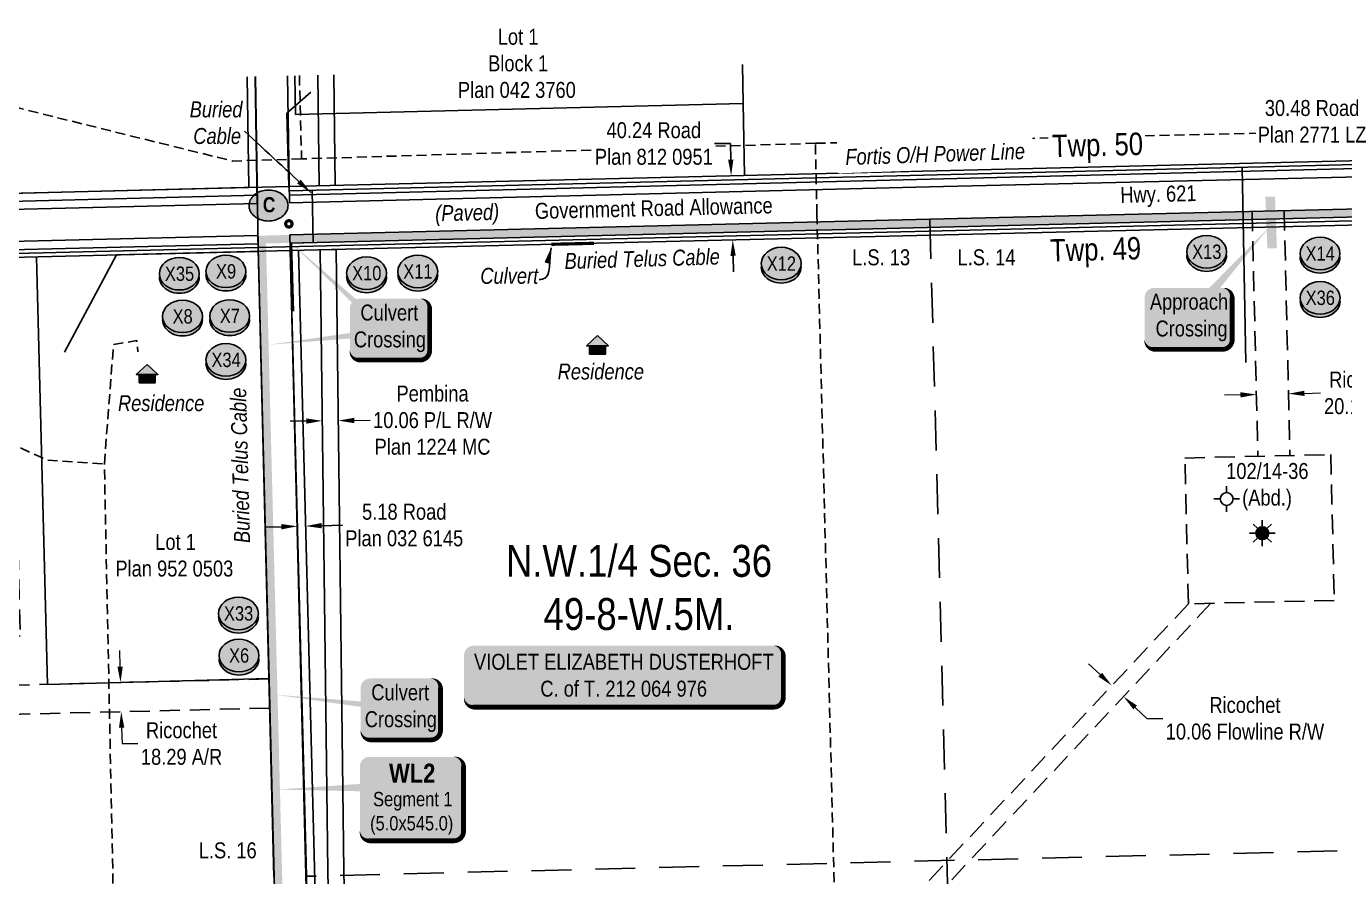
# Model space of a CAD drawing. Extents: x 629055 to 633377, y 5904225 to 5907946.
# Drawn here: x 629869 to 630695, y 5904749 to 5905281 of the extents above; entities that cross this region are included whole.
import ezdxf
from ezdxf.enums import TextEntityAlignment as Align

# ---------------------------------------------------------------- set-up
doc = ezdxf.new("R2010")
doc.units = 0
doc.header["$LTSCALE"] = 5
for name, pattern in [('foc-ACCESSROAD', [3.75, 2.5, -1.25]), ('foc-FLOWLINE', [3.75, 2.5, -1.25]), ('foc-LSD', [8, 5, -3]), ('UG_PIPE', [1.875, 1.25, -0.625])]:
    doc.linetypes.add(name, pattern=pattern)
for name, color, linetype in [('AS-CABLE', 224, 'foc-CABLE'), ('AS-OWNER', 7, 'Continuous'), ('AS-PIPE-UG', 44, 'UG_PIPE'), ('AS-POWER', 104, 'foc-POWER'), ('AS-POWER-T', 104, 'Continuous'), ('AS-RESIDENCE', 14, 'Continuous'), ('AS-ROADS', 254, 'Continuous'), ('AS-TELEPHONE-T', 224, 'Continuous'), ('AS-TELUS', 224, 'foc-TEL'), ('C-SYMBOL', 7, 'Continuous'), ('CG-NOTES', 7, 'Continuous'), ('D-TXT', 6, 'Continuous'), ('F-AR', 190, 'foc-ACCESSROAD'), ('F-FLOWLINE', 190, 'foc-FLOWLINE'), ('F-RW', 190, 'Continuous'), ('F-WS', 190, 'foc-ACCESSROAD'), ('F-WS-S', 190, 'Continuous'), ('L-ROAD-T', 7, 'Continuous'), ('L-SEC', 7, 'Continuous'), ('L-SECTION-LSD', 7, 'foc-LSD'), ('L-TITLEDB', 4, 'Continuous'), ('L-TITLEDB-T', 4, 'Continuous'), ('P-CROSSINGS', 250, 'Continuous'), ('T-WATER-T', 170, 'Continuous')]:
    doc.layers.add(name, color=color, linetype=linetype)
for name, color, linetype, lineweight in [('AS-GENERAL', 48, 'Continuous', 18), ('F-AR-T', 190, 'Continuous', 9), ('F-FLOWLINE-T', 190, 'Continuous', 9), ('F-RW-T', 190, 'Continuous', 9), ('F-WS-T', 190, 'Continuous', 9), ('T-TEXT', 48, 'Continuous', 18)]:
    doc.layers.add(name, color=color, linetype=linetype, lineweight=lineweight)
doc.layers.add('P-PROPOSED-WL3', color=92, linetype='Continuous', true_color=0x00bd00)
doc.layers.add('P-PROPOSED-WL4', color=7, linetype='Continuous', true_color=0x5b5bc8)
doc.styles.add('100L', font='ARIALN.TTF', dxfattribs={"height": 11})
doc.styles.add('175L', font='ARIALN.TTF', dxfattribs={"height": 20})
doc.styles.add('80', font='ARIALN.TTF', dxfattribs={"height": 10})
doc.styles.add('80CG', font='ARIALN.TTF', dxfattribs={"height": 10})
doc.styles.add('80L', font='ARIALN.TTF', dxfattribs={"height": 10})
doc.styles.add('80LS', font='ARIALNI.TTF', dxfattribs={"height": 10})
doc.styles.add('BOLD', font='ARIALNB.TTF')
doc.styles.add('Crossing', font='ARIALN.TTF', dxfattribs={"height": 10})
doc.styles.add('foc-LtypeFont', font='ARIALN.TTF', dxfattribs={"height": 7.35})
doc.linetypes.add('foc-CABLE', pattern='A,2,-1,["C",foc-LtypeFont,S=0.2,R=0,X=-0.625,Y=-0.75],-1.24,8', length=12.24)
doc.linetypes.add('foc-POWER', pattern='A,6,-1,["P",foc-LtypeFont,S=0.2,R=0,X=-0.625,Y=-0.75],-1.24,4', length=12.24)
doc.linetypes.add('foc-POWER-NOLINE', pattern='A,0,-4,["P",foc-LtypeFont,S=0.2,R=0,X=-0.625,Y=-0.75],-8.24', length=12.24)
doc.linetypes.add('foc-TEL', pattern='A,2,-1,["T",foc-LtypeFont,S=0.2,R=0,X=-0.425,Y=-0.75],-1.24,8', length=12.24)
doc.dimstyles.new('Compass 5 000', dxfattribs={"dimscale": 5, "dimtxt": 9, "dimasz": 2, "dimexe": 0.2, "dimexo": 0.0625, "dimgap": 0.5, "dimtad": 0, "dimtih": 1, "dimtoh": 1, "dimzin": 0, "dimdsep": 46, "dimtxsty": '80CG', "dimcen": 0.1, "dimse1": 1, "dimse2": 1, "dimclrd": 256, "dimclrt": 256, "dimaunit": 1, "dimadec": 4, "dimazin": 0, "dimtfac": 0.06, "dimtofl": 0, "dimtmove": 0, "dimatfit": 1, "dimfxl": 0.2, "dimtolj": 1, "dimtzin": 0, "dimlwd": -1, "dimarcsym": 0})

# ---------------------------------------------------------------- blocks, each defined once
blk = doc.blocks.new('label_road_paved')
at = {"layer": 'L-ROAD-T', "style": '80L'}
blk.add_text('Government Road Allowance', height=10, dxfattribs=at).set_placement((0, 0), align=Align.MIDDLE_CENTER)
at = {"layer": 'T-TEXT', "style": '80LS'}
blk.add_text('(Paved)', height=10, dxfattribs=at).set_placement((-116.94, 0), align=Align.MIDDLE_CENTER)
blk = doc.blocks.new('res_occ')
for points in [[(0.1, 0.89), (-1.26, -0.37), (1.46, -0.37)], [(-0.9, -1.43), (1.1, -1.43), (1.1, -0.37), (-0.9, -0.37)]]:
    blk.add_hatch(color=14).paths.add_polyline_path(points)
at = {"color": 14}
for points in [[(0.1, 0.89), (-1.26, -0.37), (1.46, -0.37)], [(-0.9, -1.43), (1.1, -1.43), (1.1, -0.37), (-0.9, -0.37)]]:
    blk.add_lwpolyline(points, close=True, dxfattribs=at)
blk = doc.blocks.new('*D683')
at = {"layer": 'F-FLOWLINE-T', "transparency": 16777216}
for p, q in [((630541.71, 5904875.22), (630534.42, 5904882.06)), ((630563.64, 5904854.66), (630570.94, 5904847.82)), ((630570.94, 5904847.82), (630580.94, 5904847.82))]:
    blk.add_line(p, q, dxfattribs=at)
for points in [[(630542.85, 5904876.43), (630540.58, 5904874), (630549.01, 5904868.38)], [(630564.78, 5904855.88), (630562.5, 5904853.44), (630556.35, 5904861.5)]]:
    blk.add_solid(points, dxfattribs=at)
at = {"layer": 'F-FLOWLINE-T', "transparency": 16777216, "insert": (630632.43, 5904847.82), "char_height": 10, "attachment_point": 5, "style": '80CG'}
blk.add_mtext('\\A1;Ricochet\\P10.06 Flowline R/W', dxfattribs=at)
blk = doc.blocks.new('*D684')
at = {"layer": 'F-AR-T', "transparency": 16777216}
for p, q in [((630629.62, 5905050.53), (630619.62, 5905050.29)), ((630669.72, 5905051.48), (630679.72, 5905051.72))]:
    blk.add_line(p, q, dxfattribs=at)
for points in [[(630629.58, 5905052.19), (630629.66, 5905048.86), (630639.61, 5905050.76)], [(630669.68, 5905053.15), (630669.76, 5905049.81), (630659.72, 5905051.24)]]:
    blk.add_solid(points, dxfattribs=at)
at = {"layer": 'F-AR-T', "transparency": 16777216, "insert": (630707.45, 5905051.72), "char_height": 10, "attachment_point": 5, "style": '80CG'}
blk.add_mtext('\\A1;Ricochet\\P20.12 A/R', dxfattribs=at)
blk = doc.blocks.new('GAS')
h = blk.add_hatch(color=255)
h.dxf.hatch_style = 1
edge = h.paths.add_edge_path()
edge.add_arc((0, 0), 0.9, 0, 360)
for p, q in [((-0.81, 0), (-1.62, 0)), ((-0.57, 0.57), (-1.14, 1.14)), ((0, 0.81), (0, 1.62)), ((0.57, 0.57), (1.14, 1.14)), ((1.62, 0), (0.81, 0)), ((-0.57, -0.57), (-1.14, -1.14)), ((0, -0.81), (0, -1.62)), ((1.14, -1.14), (0.57, -0.57))]:
    blk.add_line(p, q)
blk.add_circle((0, 0), 0.8)
blk = doc.blocks.new('GABD')
for p, q in [((-0.81, 0), (-1.62, 0)), ((0, 0.81), (0, 1.62)), ((1.62, 0), (0.81, 0)), ((0, -0.81), (0, -1.62))]:
    blk.add_line(p, q)
blk.add_circle((0, 0), 0.8)
blk = doc.blocks.new('*U693')
h = blk.add_hatch(color=59)
edge = h.paths.add_edge_path()
edge.add_line((-94, -20), (94, -20))
edge.add_arc((94, -14), 6, 270, 360)
edge.add_line((100, -14), (100, 12.5))
edge.add_arc((94, 12.5), 6, 0, 90)
edge.add_line((94, 18.5), (-94, 18.5))
edge.add_arc((-94, 12.5), 6, 90, 180)
edge.add_line((-100, 12.5), (-100, -14))
edge.add_arc((-94, -14), 6, 180, 270)
at = {"color": 1, "flags": 128}
blk.add_lwpolyline([(-94, -20, 3, 3, 0), (94, -20, 3, 3, 0.414214), (100, -14, 3, 3, 0), (100, 12.5, 3, 0, 0.414214), (94, 18.5, 0, 0, 0), (-94, 18.5, 0, 0, 0.414214), (-100, 12.5, 0, 0, 0), (-100, -14, 0, 3, 0.414214)], format="xyseb", close=True, dxfattribs=at)
blk.add_lwpolyline([(-46.43, -11.73, 0, 7.5, 0), (0, 0, 0, 0, 0)], format="xyseb", dxfattribs=at)
at = {"color": 1, "style": '80'}
blk.add_attdef('ENTER_TEXT_001', (-35.99, -5), '', height=10, dxfattribs=at)
blk = doc.blocks.new('*D686')
at = {"layer": 'F-RW-T', "transparency": 16777216}
for p, q in [((630044.31, 5905034.13), (630034.31, 5905034)), ((630074.34, 5905034.5), (630084.34, 5905034.63))]:
    blk.add_line(p, q, dxfattribs=at)
for points in [[(630044.29, 5905035.79), (630044.33, 5905032.46), (630054.31, 5905034.25)], [(630074.32, 5905036.17), (630074.36, 5905032.84), (630064.34, 5905034.38)]]:
    blk.add_solid(points, dxfattribs=at)
at = {"layer": 'F-RW-T', "transparency": 16777216, "insert": (630123.42, 5905034.63), "char_height": 10, "attachment_point": 5, "style": '80CG'}
blk.add_mtext('\\A1;Pembina\\P10.06 P/L R/W\\PPlan 1224 MC', dxfattribs=at)
blk = doc.blocks.new('*D688')
at = {"layer": 'L-TITLEDB-T', "transparency": 16777216}
for p, q in [((630028.74, 5904967.92), (630018.74, 5904967.66)), ((630053.9, 5904968.57), (630066.92, 5904968.91))]:
    blk.add_line(p, q, dxfattribs=at)
for points in [[(630028.7, 5904969.59), (630028.78, 5904966.25), (630038.74, 5904968.18)], [(630053.85, 5904970.24), (630053.94, 5904966.91), (630043.9, 5904968.31)]]:
    blk.add_solid(points, dxfattribs=at)
at = {"layer": 'L-TITLEDB-T', "transparency": 16777216, "insert": (630105.69, 5904968.91), "char_height": 10, "attachment_point": 5, "style": '80CG'}
blk.add_mtext('\\A1;5.18 Road \\PPlan 032 6145', dxfattribs=at)
blk = doc.blocks.new('*D691')
at = {"layer": 'L-TITLEDB-T', "transparency": 16777216}
for p, q in [((630720.5, 5905221.89), (630710.5, 5905221.89)), ((630720.97, 5905202.81), (630720.5, 5905221.89)), ((630722.22, 5905152.53), (630722.47, 5905142.54))]:
    blk.add_line(p, q, dxfattribs=at)
for points in [[(630722.64, 5905202.85), (630719.3, 5905202.77), (630721.22, 5905192.82)], [(630723.88, 5905152.58), (630720.55, 5905152.49), (630721.97, 5905162.53)]]:
    blk.add_solid(points, dxfattribs=at)
at = {"layer": 'L-TITLEDB-T', "transparency": 16777216, "insert": (630674.5, 5905221.89), "char_height": 10, "attachment_point": 5, "style": '80CG', "bg_fill": 3, "box_fill_scale": 1.1, "bg_fill_color": 256, "bg_fill_true_color": 13158600, "bg_fill_transparency": 0}
blk.add_mtext('\\A1;30.48 Road \\PPlan 2771 LZ', dxfattribs=at)
blk = doc.blocks.new('*D692')
at = {"layer": 'L-TITLEDB-T', "transparency": 16777216}
for p, q in [((630310.01, 5905207.99), (630300.01, 5905207.99)), ((630310.26, 5905197.99), (630310.01, 5905207.99)), ((630311.74, 5905137.67), (630311.99, 5905127.67))]:
    blk.add_line(p, q, dxfattribs=at)
for points in [[(630311.92, 5905198.03), (630308.59, 5905197.95), (630310.5, 5905187.99)], [(630313.41, 5905137.71), (630310.08, 5905137.63), (630311.5, 5905147.67)]]:
    blk.add_solid(points, dxfattribs=at)
at = {"layer": 'L-TITLEDB-T', "transparency": 16777216, "insert": (630262.06, 5905207.99), "char_height": 10, "attachment_point": 5, "style": '80CG', "bg_fill": 3, "box_fill_scale": 1.1, "bg_fill_color": 256, "bg_fill_true_color": 13158600, "bg_fill_transparency": 0}
blk.add_mtext('\\A1;40.24 Road\\PPlan 812 0951', dxfattribs=at)
blk = doc.blocks.new('*D697')
at = {"layer": 'F-AR-T', "transparency": 16777216}
for p, q in [((629927.66, 5904880.26), (629927.41, 5904890.26)), ((629928.61, 5904841.99), (629928.86, 5904831.99)), ((629928.86, 5904831.99), (629938.86, 5904831.99))]:
    blk.add_line(p, q, dxfattribs=at)
for points in [[(629929.33, 5904880.3), (629925.99, 5904880.22), (629927.91, 5904870.26)], [(629930.28, 5904842.03), (629926.95, 5904841.95), (629928.37, 5904851.98)]]:
    blk.add_solid(points, dxfattribs=at)
at = {"layer": 'F-AR-T', "transparency": 16777216, "insert": (629966.15, 5904831.99), "char_height": 10, "attachment_point": 5, "style": '80CG'}
blk.add_mtext('\\A1;Ricochet\\P18.29 A/R', dxfattribs=at)
blk = doc.blocks.new('*U709')
h = blk.add_hatch(color=254)
edge = h.paths.add_edge_path()
edge.add_line((-26.5, -34.12), (26.5, -34.12))
edge.add_arc((26.5, -28.12), 6, 270, 360)
edge.add_line((32.5, -28.12), (32.5, 12.5))
edge.add_arc((26.5, 12.5), 6, 0, 90)
edge.add_line((26.5, 18.5), (-26.5, 18.5))
edge.add_arc((-26.5, 12.5), 6, 90, 180)
edge.add_line((-32.5, 12.5), (-32.5, -28.12))
edge.add_arc((-26.5, -28.12), 6, 180, 270)
at = {"layer": 'P-PROPOSED-WL4', "flags": 128}
blk.add_lwpolyline([(-26.5, -34.12, 3, 3, 0), (26.5, -34.12, 3, 3, 0.414214), (32.5, -28.12, 3, 3, 0), (32.5, 12.5, 3, 0, 0.414214), (26.5, 18.5, 0, 0, 0), (-26.5, 18.5, 0, 0, 0.414214), (-32.5, 12.5, 0, 0, 0), (-32.5, -28.12, 0, 3, 0.414214)], format="xyseb", close=True, dxfattribs=at)
blk.add_lwpolyline([(-84.28, -2.03, 0, 7.5, 0), (0, 0, 0, 0, 0)], format="xyseb", dxfattribs=at)
at = {"layer": 'P-PROPOSED-WL4'}
for tag, p, height, style in [('TEMP_AREA_W1_001', (-9.21, 2.24), 12, 'BOLD'), ('ENTER_TEXT_001', (-30.66, -12.47), 9, '80')]:
    blk.add_attdef(tag, p, '', height=height, dxfattribs=dict(at, style=style))
blk = doc.blocks.new('AA')
at = {"const_width": 4}
blk.add_lwpolyline([(-1, 0, 1), (1, 0, 1)], format="xyb", close=True, dxfattribs=at)
blk.add_circle((0, 0), 2)
blk = doc.blocks.new('Route_Letters')
h = blk.add_hatch(color=255)
h.dxf.hatch_style = 1
edge = h.paths.add_edge_path()
edge.add_ellipse((-0.12, 0.46), major_axis=(-11.97, 0), ratio=0.789318, start_angle=0, end_angle=360)
at = {"color": 5}
blk.add_open_spline([(-12.34, 0.46), (-12.34, -0.25), (-12.24, -0.97), (-11.72, -2.79), (-11.14, -3.88), (-9.56, -5.81), (-8.54, -6.66), (-6.22, -8.02), (-4.9, -8.54), (-2.12, -9.17), (-0.66, -9.3), (2.22, -9.13), (3.64, -8.84), (6.27, -7.89), (7.48, -7.22), (9.54, -5.6), (10.38, -4.64), (11.6, -2.54), (11.97, -1.4), (12.18, 0.91), (12.02, 2.08), (11.2, 4.3), (10.54, 5.35), (8.8, 7.2), (7.72, 7.99), (5.29, 9.24), (3.93, 9.68), (1.11, 10.18), (-0.35, 10.23), (-3.22, 9.91), (-4.61, 9.55), (-7.16, 8.47), (-8.32, 7.75), (-10.24, 6.02), (-11, 5.02), (-12.05, 2.86), (-12.32, 1.7), (-12.34, 0.52), (-12.34, 0.49), (-12.34, 0.46)], degree=3, knots=[0, 0, 0, 0, 0.219529, 0.219529, 0.575727, 0.575727, 0.931924, 0.931924, 1.288121, 1.288121, 1.644318, 1.644318, 2.000515, 2.000515, 2.356712, 2.356712, 2.712909, 2.712909, 3.069107, 3.069107, 3.425304, 3.425304, 3.781501, 3.781501, 4.137698, 4.137698, 4.493895, 4.493895, 4.850092, 4.850092, 5.20629, 5.20629, 5.562487, 5.562487, 5.918684, 5.918684, 6.274881, 6.274881, 6.283185, 6.283185, 6.283185, 6.283185], dxfattribs=at)
at = {"color": 14, "style": 'BOLD'}
blk.add_attdef('A', text='', height=9.5, dxfattribs=at).set_placement((0.22, 0.98), align=Align.MIDDLE)
blk = doc.blocks.new('xing2')
h = blk.add_hatch(color=50)
h.dxf.hatch_style = 1
edge = h.paths.add_edge_path()
edge.add_ellipse((0, 0), major_axis=(-12.5, 0), ratio=0.816297, start_angle=0, end_angle=360)
h = blk.add_hatch(color=250)
h.dxf.hatch_style = 1
edge = h.paths.add_edge_path()
edge.add_ellipse((0, -2.05), major_axis=(-12.5, 0), ratio=0.816297, start_angle=0, end_angle=180)
edge.add_line((12.5, -2.05), (12.5, 0))
edge.add_ellipse((0, 0), major_axis=(-12.5, 0), ratio=0.816297, start_angle=0, end_angle=180, ccw=False)
edge.add_line((-12.5, 0), (-12.5, -2.05))
at = {"color": 250}
blk.add_ellipse((0, 0), major_axis=(-12.5, 0), ratio=0.816297, dxfattribs=at)
blk.add_ellipse((0, -2.05), major_axis=(-12.5, 0), ratio=0.816297, start_param=0, end_param=3.141593, dxfattribs=at)
at = {"color": 250, "style": 'Crossing'}
blk.add_attdef('CROSSING', text='', height=9, dxfattribs=at).set_placement((0.09, 0.02), align=Align.MIDDLE_CENTER)
at = {"color": 250, "style": 'Crossing', "flags": 1}
for tag, p in [('OWNER', (0.09, -12.49)), ('DESCRIPTION', (0.09, -25.77)), ('LOCATION', (0.09, -39.3)), ('DWG_REF', (0.09, -52.84))]:
    blk.add_attdef(tag, text='', height=9, dxfattribs=at).set_placement(p, align=Align.MIDDLE_CENTER)
blk = doc.blocks.new('*U773')
h = blk.add_hatch(color=59)
edge = h.paths.add_edge_path()
edge.add_line((-21.5, -20), (21.5, -20))
edge.add_arc((21.5, -14), 6, 270, 360)
edge.add_line((27.5, -14), (27.5, 12.5))
edge.add_arc((21.5, 12.5), 6, 0, 90)
edge.add_line((21.5, 18.5), (-21.5, 18.5))
edge.add_arc((-21.5, 12.5), 6, 90, 180)
edge.add_line((-27.5, 12.5), (-27.5, -14))
edge.add_arc((-21.5, -14), 6, 180, 270)
at = {"color": 1, "flags": 128}
blk.add_lwpolyline([(50.8, 56.67, 0, 7.5, 0), (0, 0, 0, 0, 0)], format="xyseb", dxfattribs=at)
blk.add_lwpolyline([(-21.5, -20, 3, 3, 0), (21.5, -20, 3, 3, 0.414214), (27.5, -14, 3, 3, 0), (27.5, 12.5, 3, 0, 0.414214), (21.5, 18.5, 0, 0, 0), (-21.5, 18.5, 0, 0, 0.414214), (-27.5, 12.5, 0, 0, 0), (-27.5, -14, 0, 3, 0.414214)], format="xyseb", close=True, dxfattribs=at)
at = {"color": 1, "style": '80'}
blk.add_attdef('ENTER_TEXT_001', (-35.99, -5), '', height=10, dxfattribs=at)
blk = doc.blocks.new('*U772')
h = blk.add_hatch(color=254)
edge = h.paths.add_edge_path()
edge.add_line((-19, -20), (19, -20))
edge.add_arc((19, -14), 6, 270, 360)
edge.add_line((25, -14), (25, 12.5))
edge.add_arc((19, 12.5), 6, 0, 90)
edge.add_line((19, 18.5), (-19, 18.5))
edge.add_arc((-19, 12.5), 6, 90, 180)
edge.add_line((-25, 12.5), (-25, -14))
edge.add_arc((-19, -14), 6, 180, 270)
at = {"color": 160, "flags": 128}
blk.add_lwpolyline([(-19, -20, 3, 3, 0), (19, -20, 3, 3, 0.414214), (25, -14, 3, 3, 0), (25, 12.5, 3, 0, 0.414214), (19, 18.5, 0, 0, 0), (-19, 18.5, 0, 0, 0.414214), (-25, 12.5, 0, 0, 0), (-25, -14, 0, 3, 0.414214)], format="xyseb", close=True, dxfattribs=at)
at = {"color": 160, "style": '80'}
blk.add_attdef('ENTER_TEXT_001', (-26.85, -4.92), '', height=10, dxfattribs=at)

msp = doc.modelspace()

# ---------------------------------------------------------------- linework, layer by layer
at = {"layer": 'AS-CABLE', "flags": 128}
msp.add_lwpolyline([(630036.205, 5905103.07), (630034.96, 5905145.61), (630048.634, 5905145.948), (630048.063, 5905178.653)], dxfattribs=at)
at = {"layer": 'AS-GENERAL', "const_width": 1.999, "flags": 128}
msp.add_lwpolyline([(630224.563, 5905145.511), (630197.9, 5905144.873)], dxfattribs=at)
at = {"layer": 'AS-PIPE-UG'}
for p, q in [((630363.291, 5905208.207), (630752.711, 5905216.974)), ((630363.291, 5905208.207), (630041.37, 5905198.398)), ((630364.26, 5905163.746), (630363.291, 5905208.207))]:
    msp.add_line(p, q, dxfattribs=at)
at = {"layer": 'AS-PIPE-UG', "flags": 128}
for points in [[(630039.995, 5905250.609), (630041.37, 5905198.398)], [(630041.37, 5905198.398), (629998.191, 5905197.046), (629805.251, 5905244.818)], [(629917.793, 5905007.305), (629923.523, 5905082.168), (629938.132, 5905084.501), (629938.796, 5905077.427)], [(629493.993, 5905063.05), (629493.186, 5905033.773), (629498.625, 5905024.792), (629540.12, 5905045.02), (629576.631, 5905065.025), (629639.04, 5905067.019), (629797.953, 5905064.349), (629855.898, 5905021.467), (629881.946, 5905009.647), (629917.793, 5905007.305)], [(630001.833, 5904355.217), (629931.192, 5904355.78), (629917.793, 5905007.305)]]:
    msp.add_lwpolyline(points, dxfattribs=at)
at = {"layer": 'AS-POWER'}
msp.add_line((630633.03, 5905070.906), (630630.603, 5905193.046), dxfattribs=at)
at = {"layer": 'AS-POWER', "linetype": 'foc-POWER-NOLINE', "flags": 128}
for points in [[(629110.385, 5905158.025), (630033.465, 5905181.165), (630032.149, 5905227.026), (630047.176, 5905240.16)], [(630049.508, 5904533.529), (630034.25, 5905140.952)]]:
    msp.add_lwpolyline(points, dxfattribs=at)
at = {"layer": 'AS-POWER', "flags": 128}
for points in [[(630033.659, 5905178.297), (631658.128, 5905218.434), (631662.598, 5905220.795)], [(629892.856, 5905077.288), (629925.341, 5905138.235), (630034.25, 5905140.952)]]:
    msp.add_lwpolyline(points, dxfattribs=at)
at = {"layer": 'AS-ROADS', "const_width": 5.998, "flags": 128}
msp.add_lwpolyline([(630648.26, 5905174.745), (630649.452, 5905142.349)], dxfattribs=at)
at = {"layer": 'AS-TELUS', "flags": 128}
for points in [[(629111.379, 5905120.445), (630014.127, 5905142.861), (630012.447, 5905249.93)], [(630014.127, 5905142.861), (631633.864, 5905182.378)]]:
    msp.add_lwpolyline(points, dxfattribs=at)
at = {"layer": 'F-AR'}
for p, q in [((630636.888, 5905165.519), (630640.534, 5905012.052)), ((630656.995, 5905165.997), (630660.641, 5905012.529))]:
    msp.add_line(p, q, dxfattribs=at)
msp.add_lwpolyline([(630020.86, 5904872.583), (629847.526, 5904868.255), (629838.164, 5904877.162), (629837.622, 5904898.901)], dxfattribs=at)
at = {"layer": 'F-FLOWLINE'}
for p, q in [((630597.012, 5904919.581), (630310.592, 5904614.059)), ((630611.111, 5904919.916), (630310.937, 5904599.723))]:
    msp.add_line(p, q, dxfattribs=at)
at = {"layer": 'F-RW'}
for p, q in [((630052.444, 5905181.621), (630051.568, 5905250.895)), ((630062.475, 5905181.862), (630061.601, 5905251.142))]:
    msp.add_line(p, q, dxfattribs=at)
at = {"layer": 'F-RW', "flags": 128}
msp.add_lwpolyline([(630076.367, 5904247.96), (630072.211, 5904399.113), (630063.652, 5904469.806), (630057.873, 5904752.032), (630052.952, 5905141.42), (630062.983, 5905141.669), (630067.901, 5904752.217), (630073.775, 5904470.595), (630082.348, 5904399.839), (630086.337, 5904248.22)], dxfattribs=at)
at = {"layer": 'F-WS'}
msp.add_lwpolyline([(630686.226, 5905013.137), (630688.397, 5904921.752), (630597.012, 5904919.581), (630594.841, 5905010.966)], close=True, dxfattribs=at)
msp.add_lwpolyline([(630021.317, 5904854.304), (629820.569, 5904849.293), (629819.344, 5904898.444), (629773.653, 5904897.304), (629771.376, 5904988.686), (629862.758, 5904990.967), (629865.035, 5904899.585), (629837.622, 5904898.901)], dxfattribs=at)
at = {"layer": 'L-SEC'}
for p, q in [((630012.268, 5905249.925), (630013.542, 5905170.521)), ((630033.732, 5905170.915), (630032.44, 5905250.423)), ((630836.416, 5905190.375), (630434.681, 5905180.83)), ((630434.681, 5905180.83), (630033.732, 5905170.915)), ((630013.542, 5905170.521), (629611.525, 5905160.676)), ((630435.04, 5905160.723), (630836.848, 5905170.269)), ((630034.034, 5905150.775), (630435.04, 5905160.723)), ((629611.87, 5905140.568), (630013.954, 5905150.372)), ((630013.954, 5905150.372), (630023.971, 5904748.392)), ((630044.466, 5904748.889), (630034.034, 5905150.775)), ((630054.949, 5904346.551), (630044.466, 5904748.889))]:
    msp.add_line(p, q, dxfattribs=at)
at = {"layer": 'L-SECTION-LSD'}
for p, q in [((630435.04, 5905160.723), (630456.471, 5904356.569)), ((631649.994, 5904788.4), (630044.466, 5904748.889))]:
    msp.add_line(p, q, dxfattribs=at)
at = {"layer": 'L-TITLEDB'}
for p, q in [((630317.537, 5905257.457), (630318.033, 5905233.15)), ((630008.365, 5905180.596), (630007.295, 5905249.802)), ((630037.52, 5905226.293), (630037.173, 5905250.54)), ((630318.033, 5905233.15), (630037.52, 5905226.293)), ((630318.961, 5905188.203), (630318.033, 5905233.15)), ((630013.439, 5905175.623), (629110.51, 5905153.271)), ((630013.332, 5905180.721), (629210.27, 5905160.436)), ((630014.082, 5905145.268), (629211.228, 5905125.14)), ((630014.173, 5905140.453), (629211.329, 5905120.41)), ((630039.419, 5905141.081), (630062.689, 5904247.604)), ((629875.21, 5905136.999), (629882.219, 5904869.086)), ((629882.219, 5904869.086), (630020.708, 5904872.719))]:
    msp.add_line(p, q, dxfattribs=at)
at = {"layer": 'L-TITLEDB', "flags": 128}
for points in [[(631637.914, 5905220.779), (630836.2, 5905200.446), (630033.465, 5905181.165)], [(631637.923, 5905215.898), (630836.303, 5905195.671), (630033.831, 5905175.76)], [(631638.888, 5905185.114), (630034.181, 5905145.591)], [(631639.027, 5905180.236), (630837.118, 5905160.186), (630034.25, 5905140.952)]]:
    msp.add_lwpolyline(points, dxfattribs=at)
at = {"layer": 'T-WATER-T', "color": 160, "flags": 128}
for points in [[(630034.708, 5905145.884, 0, 4.996, 0), (630095.037, 5905090.145, 0, 0, 0)], [(630020.623, 5905081.922, 0, 4.996, 0), (630095.037, 5905090.145, 0, 0, 0)], [(630024.83, 5904862.675, 0, 4.996, 0), (630103.6, 5904853.928, 0, 0, 0)]]:
    msp.add_lwpolyline(points, format="xyseb", dxfattribs=at)

# ---------------------------------------------------------------- block references
at = {"layer": 'AS-OWNER'}
ref = msp.add_blockref('*U693', (630243.186, 5904874.856), dxfattribs=dict(at, xscale=0.9998815561619957, yscale=0.9998815561619957, zscale=0.9998815561619957))
ref.add_attrib('ENTER_TEXT_001', 'VIOLET ELIZABETH DUSTERHOFT', (630149.394, 5904878.274), dxfattribs={"layer": '0', "color": 1, "height": 9.99882, "style": '80'})
ref.add_attrib('ENTER_TEXT_002', 'C. of T. 212 064 976', (630190.961, 5904861.432), dxfattribs={"layer": '0', "color": 1, "height": 9.99882, "style": '80'})
at = {"layer": 'AS-RESIDENCE', "xscale": 5, "yscale": 5, "zscale": 5}
for p in [(630226.264, 5905083.187), (629944.038, 5905065.162)]:
    msp.add_blockref('res_occ', p, dxfattribs=at)
at = {"layer": 'CG-NOTES', "color": 1, "xscale": 0.999678, "yscale": 0.999678, "zscale": 0.999678}
msp.add_blockref('Route_Letters', (630020.772, 5905168.715), dxfattribs=at).add_auto_attribs({'A': 'C'})
msp.add_blockref('AA', (630033.41, 5905157.689), dxfattribs=at)
at = {"layer": 'CG-NOTES'}
ref = msp.add_blockref('*U773', (630596.992, 5905099.055), dxfattribs=dict(at, xscale=0.9985864362922464, yscale=0.9985864362922464, zscale=0.9985864362922464))
ref.add_attrib('ENTER_TEXT_001', 'Approach', (630572.903, 5905103.94), dxfattribs={"layer": '0', "color": 1, "height": 9.9859, "style": '80'})
ref.add_attrib('ENTER_TEXT_002', ' Crossing', (630573.23, 5905087.12), dxfattribs={"layer": '0', "color": 1, "height": 9.9859, "style": '80'})
ref = msp.add_blockref('*U772', (630096.594, 5905092.331), dxfattribs=dict(at, xscale=0.999808974975723, yscale=0.999808974975723, zscale=0.999808974975723))
ref.add_attrib('ENTER_TEXT_001', 'Culvert', (630078.217, 5905097.133), dxfattribs={"layer": '0', "color": 160, "height": 9.9981, "style": '80'})
ref.add_attrib('ENTER_TEXT_002', 'Crossing', (630074.122, 5905080.292), dxfattribs={"layer": '0', "color": 160, "height": 9.9981, "style": '80'})
ref = msp.add_blockref('*U772', (630103.416, 5904854.323), dxfattribs=dict(at, xscale=0.999808974975723, yscale=0.999808974975723, zscale=0.999808974975723))
ref.add_attrib('ENTER_TEXT_001', 'Culvert', (630085.04, 5904859.125), dxfattribs={"layer": '0', "color": 160, "height": 9.9981, "style": '80'})
ref.add_attrib('ENTER_TEXT_002', 'Crossing', (630080.945, 5904842.284), dxfattribs={"layer": '0', "color": 160, "height": 9.9981, "style": '80'})
at = {"layer": 'F-WS-S', "color": 6, "xscale": 4.99839, "yscale": 4.99839, "zscale": 4.99839}
for name, p in [('GABD', (630620.957, 5904985.286)), ('GAS', (630643.294, 5904963.859))]:
    msp.add_blockref(name, p, dxfattribs=at)
at = {"layer": 'P-CROSSINGS', "color": 6, "xscale": 0.999678, "yscale": 0.999678, "zscale": 0.999678}
for p, values in [((630608.421, 5905140.192), {'CROSSING': 'X13'}), ((630341.875, 5905132.798), {'CROSSING': 'X12'}), ((629964.79, 5905126.448), {'CROSSING': 'X35'}), ((629993.945, 5905127.917), {'CROSSING': 'X9'}), ((630082.103, 5905126.786), {'CROSSING': 'X10'}), ((630114.161, 5905127.869), {'CROSSING': 'X11'}), ((630679.534, 5905111.33), {'CROSSING': 'X36'}), ((629966.758, 5905099.716), {'CROSSING': 'X8'}), ((629996.332, 5905099.948), {'CROSSING': 'X7'}), ((629993.964, 5905072.451), {'CROSSING': 'X34'}), ((630001.802, 5904913.55), {'CROSSING': 'X33'}), ((630002.129, 5904887.203), {'CROSSING': 'X6'})]:
    msp.add_blockref('xing2', p, dxfattribs=at).add_auto_attribs(values)

# ---------------------------------------------------------------- texts
at = {"layer": 'AS-CABLE', "insert": (629969.253, 5905234.418), "char_height": 9.99678, "attachment_point": 1, "style": '100L'}
msp.add_mtext_dynamic_manual_height_columns('\\pi1.9961;{\\fArial Narrow|b0|i1|c0|p34;Buried\\P\\pi4.2805;Cable}', width=37.15334, gutter_width=55.018, heights=[0], dxfattribs=at)
at = {"layer": 'AS-RESIDENCE', "insert": (630201.36, 5905070.176), "char_height": 10, "attachment_point": 1, "style": '80L', "bg_fill": 3, "box_fill_scale": 1.15, "bg_fill_color": 256, "bg_fill_true_color": 256, "bg_fill_transparency": 0}
msp.add_mtext_dynamic_manual_height_columns('\\pi0.43893;{\\fArial Narrow|b0|i1|c0|p34;Residence}', width=54.16571, gutter_width=50.016, heights=[0], dxfattribs=at)
at = {"layer": 'C-SYMBOL', "color": 3, "insert": (630252.786, 5904956.506), "char_height": 19.99356, "width": 165.89009, "attachment_point": 2, "style": '175L'}
msp.add_mtext('N.W.1/4 Sec. 36\\P49-8-W.5M.', dxfattribs=at)
at = {"layer": 'D-TXT', "color": 3, "insert": (630510.142, 5905148.041), "char_height": 14, "attachment_point": 1, "rotation": 1.478772, "style": '80L'}
msp.add_mtext_dynamic_manual_height_columns('Twp. 49', width=101.42806, gutter_width=47.515, heights=[0], dxfattribs=at)
at = {"layer": 'F-WS-T', "insert": (630623.192, 5905007.831), "char_height": 9.99678, "attachment_point": 1, "style": '80L'}
msp.add_mtext_dynamic_manual_height_columns('\\pi-2.5095;102/14-36\\P\\pi7.4941;(Abd.)', width=44.78767, gutter_width=50.016, heights=[0], dxfattribs=at)
at = {"layer": 'L-TITLEDB-T', "insert": (630554.224, 5905180.802), "char_height": 10.0001, "attachment_point": 1, "rotation": 1.430663, "style": '80L'}
msp.add_mtext_dynamic_manual_height_columns('Hwy. 621', width=119.72473, gutter_width=50.016, heights=[0], dxfattribs=at)
at = {"layer": 'T-TEXT', "insert": (630153.364, 5905130.114), "char_height": 9.99678, "attachment_point": 1, "style": '80L'}
msp.add_mtext_dynamic_manual_height_columns('{\\fArial Narrow|b0|i1|c0|p34;Culvert}', width=36.31419, gutter_width=50, heights=[0], dxfattribs=at)

# ---------------------------------------------------------------- dimensions: what is measured, and where the dimension line sits
at = {"layer": 'F-AR-T', "color": 6}
dim = msp.add_aligned_dim(p1=(630639.566, 5905052.786), p2=(630659.674, 5905053.264), distance=-2.023, text='Ricochet\\P20.12 A/R', dimstyle='Compass 5 000', dxfattribs=at)
dim.commit()
dim.dimension.update_dxf_attribs({"geometry": '*D684', "text_midpoint": (630707.451, 5905051.717)})
at = {"layer": 'F-AR-T', "color": 5}
dim = msp.add_linear_dim(base=(629928.365, 5904851.984), p1=(629876.283, 5904868.973), p2=(629876.74, 5904850.695), angle=271.430092, text='Ricochet\\P18.29 A/R', dimstyle='Compass 5 000', dxfattribs=at)
dim.commit()
dim.dimension.update_dxf_attribs({"geometry": '*D697', "text_midpoint": (629966.146, 5904831.99), "dimtype": 161})
at = {"layer": 'F-FLOWLINE-T'}
dim = msp.add_aligned_dim(p1=(630549.827, 5904869.249), p2=(630557.163, 5904862.371), distance=-1.193, text='Ricochet\\P10.06 Flowline R/W', dimstyle='Compass 5 000', dxfattribs=at)
dim.commit()
dim.dimension.update_dxf_attribs({"geometry": '*D683', "text_midpoint": (630632.432, 5904847.821)})
at = {"layer": 'F-RW-T', "color": 2}
dim = msp.add_aligned_dim(p1=(630054.367, 5905029.457), p2=(630064.398, 5905029.583), distance=4.795, text='Pembina\\P10.06 P/L R/W\\PPlan 1224 MC', dimstyle='Compass 5 000', dxfattribs=at)
dim.commit()
dim.dimension.update_dxf_attribs({"geometry": '*D686', "text_midpoint": (630123.422, 5905034.631)})
at = {"layer": 'L-TITLEDB-T', "color": 2}
dim = msp.add_linear_dim(base=(630043.899, 5904968.313), p1=(630035.473, 5905093.997), p2=(630040.637, 5905094.13), angle=1.4855, text='5.18 Road \\PPlan 032 6145', dimstyle='Compass 5 000', dxfattribs=at)
dim.commit()
dim.dimension.update_dxf_attribs({"geometry": '*D688', "text_midpoint": (630105.691, 5904968.91), "dimtype": 161})

# ---------------------------------------------------------------- leaders
at = {"layer": 'AS-CABLE', "path_type": 1}
msp.add_leader([(630047.062, 5905177.41), (630005.691, 5905215.699)], dimstyle='Compass 5 000', override={"dimgap": 0.5, "dimtad": 0}, dxfattribs=at)
at = {"layer": 'T-TEXT', "path_type": 1}
msp.add_leader([(630197.794, 5905142.742), (630192.271, 5905122.963), (630190.2, 5905122.733)], dimstyle='Compass 5 000', override={"dimgap": 0.5, "dimtad": 0}, dxfattribs=at)

# ---------------------------------------------------------------- next in the draw order: texts
at = {"layer": 'AS-RESIDENCE', "insert": (629925.886, 5905050.329), "char_height": 10, "attachment_point": 1, "style": '80L', "bg_fill": 3, "box_fill_scale": 1.15, "bg_fill_color": 256, "bg_fill_true_color": 256, "bg_fill_transparency": 0}
msp.add_mtext_dynamic_manual_height_columns('\\pi0.43893;{\\fArial Narrow|b0|i1|c0|p34;Residence}', width=54.16571, gutter_width=50.016, heights=[0], dxfattribs=at)
at = {"layer": 'D-TXT', "color": 3, "insert": (630511.339, 5905213.465), "char_height": 14, "attachment_point": 1, "rotation": 1.478772, "style": '80L', "bg_fill": 3, "box_fill_scale": 1.15, "bg_fill_color": 256, "bg_fill_true_color": 256, "bg_fill_transparency": 0}
msp.add_mtext_dynamic_manual_height_columns('Twp. 50', width=56.43418, gutter_width=47.515, heights=[0], dxfattribs=at)
at = {"layer": 'L-SECTION-LSD', "char_height": 10, "attachment_point": 1, "style": '100L', "bg_fill": 3, "box_fill_scale": 1.5, "bg_fill_color": 256, "bg_fill_transparency": 0}
for s, width, insert in [('\\pi1.9007;L.S. 13', 36.84608, (630384.424, 5905141.718)), ('L.S. 14', 37.01012, (630452.384, 5905141.718)), ('L.S. 16', 36.95334, (629976.926, 5904770.113))]:
    msp.add_mtext_dynamic_manual_height_columns(s, width=width, gutter_width=55.018, heights=[0], dxfattribs=dict(at, insert=insert))
at = {"layer": 'L-TITLEDB-T', "insert": (629923.27, 5904963.379), "char_height": 9.9968, "attachment_point": 1, "style": '80L', "bg_fill": 3, "box_fill_scale": 1.15, "bg_fill_color": 256, "bg_fill_true_color": 256, "bg_fill_transparency": 0}
msp.add_mtext_dynamic_manual_height_columns('\\pi26.395;Lot 1\\P\\pi1.4408;Plan 952 0503', width=75.32778, gutter_width=50.016, heights=[0], dxfattribs=at)

# ---------------------------------------------------------------- next in the draw order: linework, layer by layer
at = {"layer": 'AS-PIPE-UG'}
msp.add_line((630364.26, 5905163.746), (630378.461, 5904610.336), dxfattribs=at)
at = {"layer": 'AS-TELUS', "flags": 128}
msp.add_lwpolyline([(630036.977, 5904246.934), (630034.33, 5904346.071), (630014.127, 5905142.861)], dxfattribs=at)
at = {"layer": 'P-PROPOSED-WL3', "flags": 128}
msp.add_lwpolyline([(631661.606, 5905188.272, 4.998, 4.998, 0), (631658.942, 5905188.206, 4.998, 4.998, 0), (631641.335, 5905187.771, 4.998, 4.998, 0), (631638.837, 5905187.712, 4.998, 4.998, 0), (630836.919, 5905167.862, 4.998, 4.998, 0), (630034.103, 5905148.26, 4.998, 4.998, 0), (630016.517, 5905147.828, 4.998, 4.998, 0), (630016.703, 5905140.514, 0, 0, 0)], format="xyseb", dxfattribs=at)
at = {"layer": 'P-PROPOSED-WL4', "const_width": 4.998, "flags": 128}
msp.add_lwpolyline([(630028.084, 5904598.341), (630030.529, 5904598.349), (630016.703, 5905140.514)], dxfattribs=at)

# ---------------------------------------------------------------- next in the draw order: block references
at = {"layer": 'CG-NOTES'}
ref = msp.add_blockref('*U709', (630110.36, 5904805.214), dxfattribs=dict(at, xscale=0.999531047334, yscale=0.999531047334, zscale=0.999531047334))
ref.add_attrib('TEMP_AREA_W1_001', 'WL2', (630096.181, 5904807.457), dxfattribs={"layer": 'P-PROPOSED-WL4', "height": 11.9944, "style": 'BOLD'})
ref.add_attrib('ENTER_TEXT_001', 'Segment 1', (630086.159, 5904792.744), dxfattribs={"layer": 'P-PROPOSED-WL4', "height": 8.9958, "style": '80'})
ref.add_attrib('ENTER_TEXT_002', '(5.0x545.0)', (630084.297, 5904777.597), dxfattribs={"layer": 'P-PROPOSED-WL4', "height": 8.99578, "style": '80'})

# ---------------------------------------------------------------- next in the draw order: texts
at = {"layer": 'AS-TELEPHONE-T', "insert": (629999.126, 5904957.199), "char_height": 9.9968, "attachment_point": 1, "rotation": 91.486944, "style": '80L'}
msp.add_mtext_dynamic_manual_height_columns('\\pi0.33008;{\\fArial Narrow|b0|i1|c0|p34;Buried Telus Cable}', width=97.26638, gutter_width=100.032, heights=[0], dxfattribs=at)

# ---------------------------------------------------------------- next in the draw order: texts
at = {"layer": 'AS-POWER-T', "insert": (630381.878, 5905204.519), "char_height": 9.99272, "attachment_point": 1, "rotation": 1.951123, "style": '80L', "bg_fill": 2}
msp.add_mtext_dynamic_manual_height_columns('{\\fArial Narrow|b0|i1|c0|p34;Fortis O/H Power Line}', width=112.45541, gutter_width=50.016, heights=[0], dxfattribs=at)

# ---------------------------------------------------------------- next in the draw order: dimensions: what is measured, and where the dimension line sits
at = {"layer": 'L-TITLEDB-T', "color": 2}
for base, p1, p2, angle, text, picture, middle in [((630721.219, 5905192.815), (630718.022, 5905162.434), (630717.271, 5905192.717), 91.421325, '30.48 Road \\PPlan 2771 LZ', '*D691', (630674.498, 5905221.886)), ((630310.503, 5905187.994), (630207.524, 5905145.103), (630206.53, 5905185.43), 91.41289, '40.24 Road\\PPlan 812 0951', '*D692', (630262.063, 5905207.988))]:
    dim = msp.add_linear_dim(base=base, p1=p1, p2=p2, angle=angle, text=text, dimstyle='Compass 5 000', override={"dimtfill": 1}, dxfattribs=at)
    dim.commit()
    dim.dimension.update_dxf_attribs({"geometry": picture, "text_midpoint": middle, "dimtype": 161})

# ---------------------------------------------------------------- next in the draw order: block references
at = {"layer": 'AS-RESIDENCE', "xscale": 1.000012424126057, "yscale": 1.000012424126057, "zscale": 1.000012424126057, "rotation": 1.373654649846094}
msp.add_blockref('label_road_paved', (630262.013, 5905167.55), dxfattribs=at)
at = {"layer": 'P-CROSSINGS', "color": 6, "xscale": 0.999678, "yscale": 0.999678, "zscale": 0.999678}
msp.add_blockref('xing2', (630679.487, 5905139.091), dxfattribs=at).add_auto_attribs({'CROSSING': 'X14'})

# ---------------------------------------------------------------- next in the draw order: texts
at = {"layer": 'AS-TELEPHONE-T', "insert": (630205.607, 5905139.315), "char_height": 9.9968, "attachment_point": 1, "rotation": 1.741908, "style": '80L'}
msp.add_mtext_dynamic_manual_height_columns('\\pi0.33008;{\\fArial Narrow|b0|i1|c0|p34;Buried Telus Cable}', width=97.26638, gutter_width=100.032, heights=[0], dxfattribs=at)
at = {"layer": 'L-TITLEDB-T', "insert": (630137.879, 5905279.95), "char_height": 9.9968, "attachment_point": 1, "style": '80L', "bg_fill": 3, "box_fill_scale": 1.15, "bg_fill_color": 256, "bg_fill_true_color": 256, "bg_fill_transparency": 0}
msp.add_mtext_dynamic_manual_height_columns('\\pi26.395;Lot 1\\P\\pi20.367;Block 1\\P\\pi1.4511;Plan 042 3760', width=75.32778, gutter_width=50.016, heights=[0], dxfattribs=at)

doc.saveas('drawing.dxf')
